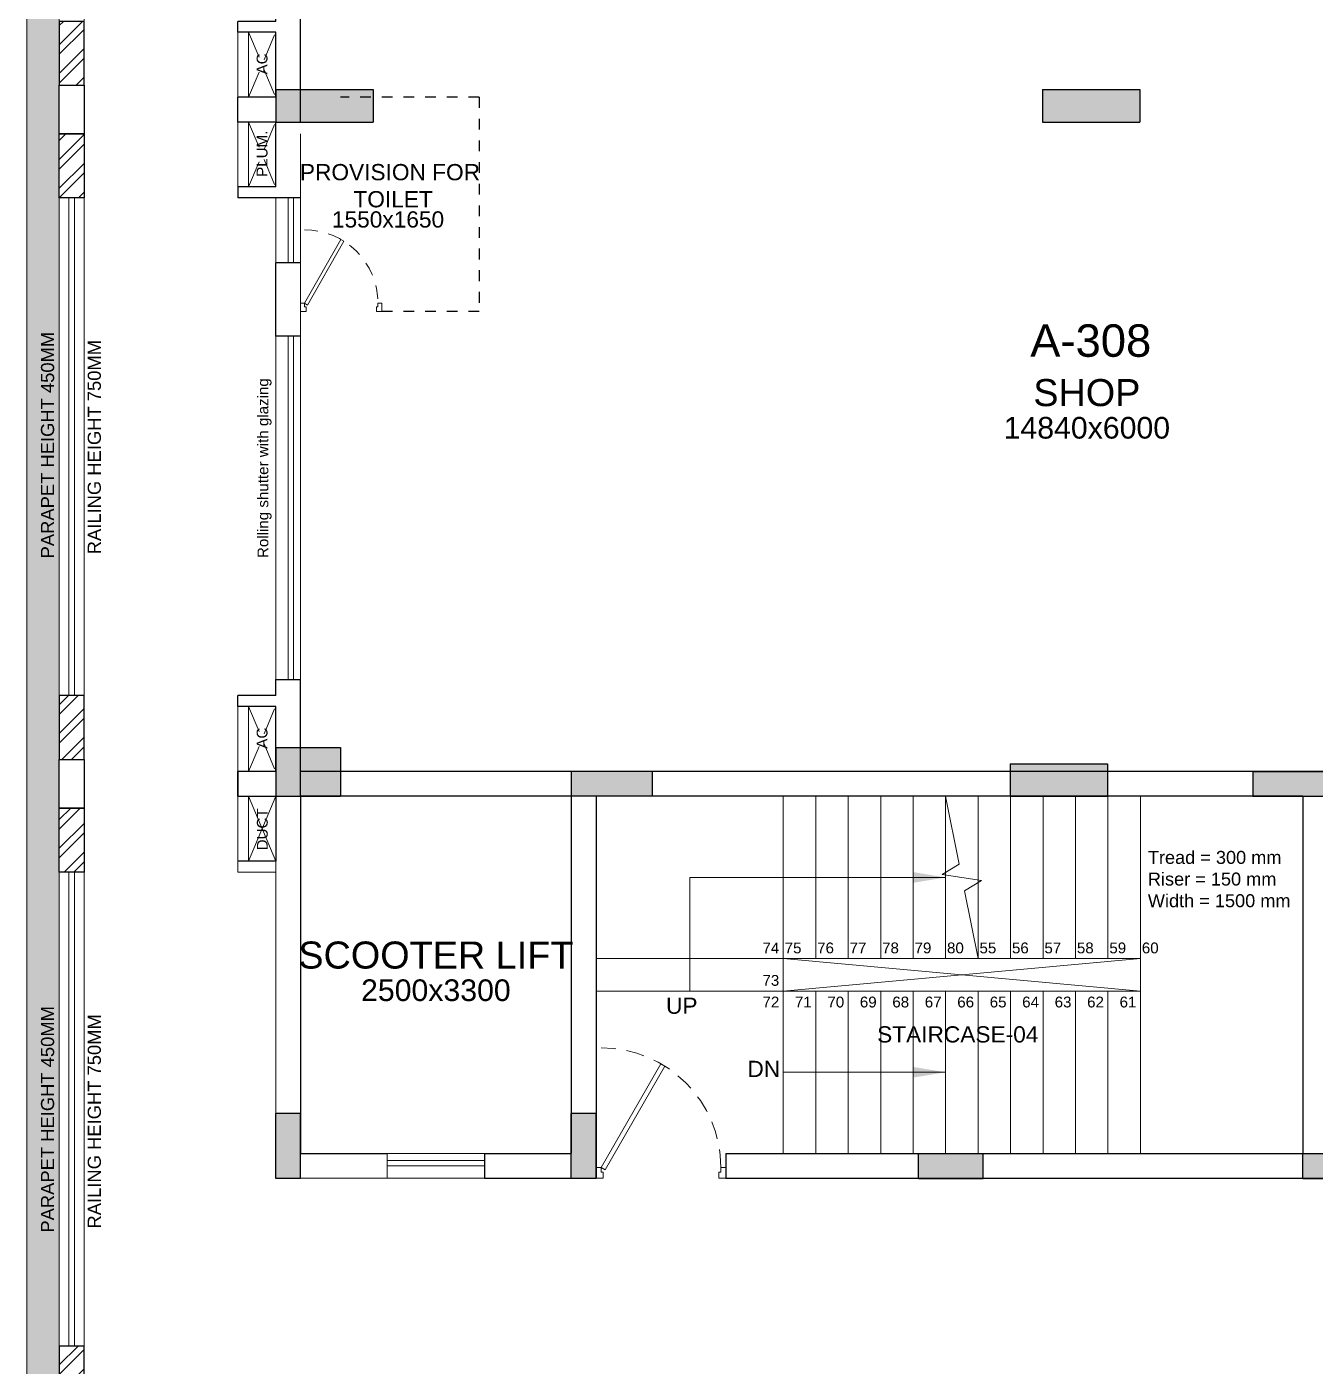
# Model space of a CAD drawing. Header units: metres. Extents: x 9819 to 10514, y 4405 to 4599.
# Drawn here: x 10377.4 to 10389.3, y 4550.07 to 4562.44 of the extents above; entities that cross this region are included whole.
import ezdxf
from ezdxf.enums import TextEntityAlignment as Align

# ---------------------------------------------------------------- set-up
doc = ezdxf.new("R2010")
doc.units = ezdxf.units.M
doc.header["$MEASUREMENT"] = 0
doc.linetypes.add('DASHED2', pattern=[0.375, 0.25, -0.125])
doc.linetypes.add('HIDDEN', pattern=[0.375, 0.25, -0.125])
doc.layers.add('A_COL. NO', color=4, linetype='Continuous')
doc.layers.add('STRU. COL.', color=1, linetype='Continuous')
for name, color, linetype, lineweight in [('A_CONC', 1, 'Continuous', 30), ('A_DOOR-WIN', 23, 'Continuous', 9), ('A_DOTTED', 8, 'HIDDEN', 0), ('A_ELE 0.15', 252, 'Continuous', 15), ('A_GLAZE', 140, 'Continuous', 5), ('A_LEDGE', 252, 'Continuous', 15), ('A_SHOP NO.', 113, 'Continuous', 5), ('A_SILL 0.09', 9, 'Continuous', 9), ('A_SILL 0.25', 25, 'Continuous', 15), ('A_SILL 0.25-RefEdit0', 25, 'Continuous', 15), ('A_STAIRS', 21, 'Continuous', 9), ('A_TEXT', 7, 'Continuous', 5), ('A_WALL', 7, 'Continuous', 30), ('A_Wall Hatch', 8, 'Continuous', 5), ('Doorline', 251, 'DASHED2', 13)]:
    doc.layers.add(name, color=color, linetype=linetype, lineweight=lineweight)
doc.layers.get('A_COL. NO').off()
doc.styles.add('A', font='ARIALN.TTF')
doc.styles.get("Standard").update_dxf_attribs({"font": 'arial.ttf'})
doc.dimstyles.new('DIM IN MM', dxfattribs={"dimtxt": 0.18, "dimasz": 0.075, "dimexe": 0.05, "dimexo": 0.05, "dimgap": 0.05, "dimtad": 0, "dimdec": 0, "dimlfac": 1000, "dimzin": 3, "dimdsep": 46, "dimtxsty": 'A', "dimblk1": 'ARCHTICK', "dimblk2": 'ARCHTICK', "dimsah": 1, "dimcen": 0, "dimclrd": 256, "dimclre": 256, "dimclrt": 256, "dimadec": 0, "dimazin": 0, "dimtfac": 1, "dimtdec": 0, "dimtofl": 0, "dimtmove": 1, "dimatfit": 3, "dimfxl": 1, "dimtolj": 1, "dimtzin": 0, "dimlwd": -1, "dimlwe": -1, "dimarcsym": 0})

# ---------------------------------------------------------------- blocks, each defined once
blk = doc.blocks.new('D-900')
at = {"layer": 'A_DOOR-WIN'}
for points in [[(0.45, 0.7938), (0.035, 0.075), (0.0627, 0.059), (0.4777, 0.7778)], [(0, 0.075), (0, 0), (0.05, 0), (0.05, 0.043), (0.035, 0.043), (0.035, 0.075)], [(0.9, 0.075), (0.9, 0), (0.85, 0), (0.85, 0.043), (0.865, 0.043), (0.865, 0.075)]]:
    blk.add_lwpolyline(points, close=True, dxfattribs=at)
at = {"layer": 'Doorline', "ltscale": 0.5}
blk.add_arc((0.035, 0.075), 0.83, 0, 90, dxfattribs=at)
blk = doc.blocks.new('_ARCHTICK')
at = {"color": 0, "linetype": 'ByBlock', "const_width": 0.15}
blk.add_lwpolyline([(-0.5, -0.5), (0.5, 0.5)], dxfattribs=at)
blk = doc.blocks.new('D 750')
at = {"layer": 'A_DOOR-WIN'}
for points in [[(-0.372, 0.665), (-0.035, 0.075), (-0.063, 0.059), (-0.4, 0.649)], [(-0.75, 0.075), (-0.75, 0), (-0.7, 0), (-0.7, 0.043), (-0.715, 0.043), (-0.715, 0.075)], [(0, 0.075), (0, 0), (-0.05, 0), (-0.05, 0.043), (-0.035, 0.043), (-0.035, 0.075)]]:
    blk.add_lwpolyline(points, close=True, dxfattribs=at)
at = {"layer": 'Doorline', "ltscale": 0.5}
blk.add_arc((-0.035, 0.075), 0.68, 90, 180, dxfattribs=at)
blk = doc.blocks.new('Typical shops 3rd')
at = {"layer": 'A_DOOR-WIN'}
for p, q in [((0.465, -5.38), (0.465, -2.21)), ((0.515, -5.38), (0.515, -2.21))]:
    blk.add_line(p, q, dxfattribs=at)
at = {"layer": 'A_DOTTED'}
for p, q in [((0.1, -0.83), (0.35, -0.23)), ((0.1, -0.23), (0.35, -0.83)), ((0.1, -6.23), (0.35, -5.63)), ((0.1, -5.63), (0.35, -6.23))]:
    blk.add_line(p, q, dxfattribs=at)
at = {"layer": 'A_GLAZE'}
for p, q in [((0.465, -1.53), (0.465, -0.93)), ((0.515, -1.53), (0.515, -0.93))]:
    blk.add_line(p, q, dxfattribs=at)
at = {"layer": 'A_LEDGE'}
for p, q in [((0, -0.83), (0, -0.23)), ((0.1, -0.83), (0.1, -0.23)), ((0, -5.63), (0, -6.23)), ((0.1, -5.63), (0.1, -6.23))]:
    blk.add_line(p, q, dxfattribs=at)
at = {"layer": 'A_SILL 0.09'}
for p, q in [((0.58, -0.34), (0.58, -5.38)), ((0.35, -1.53), (0.35, -0.93)), ((0.35, -5.38), (0.35, -2.21))]:
    blk.add_line(p, q, dxfattribs=at)
at = {"layer": 'A_WALL'}
for p, q in [((0, -0.23), (0, 0)), ((0.35, -0.23), (0, -0.23)), ((0.35, -0.83), (0.35, -0.23)), ((0.35, -0.83), (0, -0.83)), ((0, -0.83), (0, -0.93)), ((0.58, -0.93), (0, -0.93)), ((0.35, -2.21), (0.35, -1.53)), ((0.58, -1.53), (0.35, -1.53)), ((0.58, -2.21), (0.35, -2.21)), ((0.35, -5.38), (0.58, -5.38)), ((0.35, -5.53), (0.35, -5.38)), ((0.58, -6.46), (0.58, -5.38)), ((0.35, -5.53), (0, -5.53)), ((0, -5.63), (0, -5.53)), ((0.35, -5.63), (0, -5.63)), ((0.35, -6.23), (0.35, -5.63)), ((0.35, -6.23), (0, -6.23))]:
    blk.add_line(p, q, dxfattribs=at)
at = {"layer": 'A_WALL', "color": 252, "linetype": 'DASHED2', "ltscale": 0.3, "true_color": 0x939598}
blk.add_line((2.23, 0), (0.95, 0), dxfattribs=at)
blk.add_lwpolyline([(2.23, 0), (2.23, -1.98), (1.33, -1.98)], dxfattribs=at)
at = {"layer": 'A_DOOR-WIN', "xscale": -1}
blk.add_blockref('D 750', (0.58, -1.98), dxfattribs=at)
at = {"layer": 'A_TEXT'}
for s, p in [('PLUM.', (0.274, -0.523)), ('Rolling shutter with glazing', (0.282, -3.428)), ('AC', (0.274, -5.923))]:
    blk.add_text(s, height=0.1, rotation=90, dxfattribs=at).set_placement(p, align=Align.CENTER)
for s, height, p in [('1550x1650', 0.15, (1.388, -1.205)), ('SHOP', 0.25, (7.845, -2.855)), ('14840x6000', 0.2, (7.845, -3.155))]:
    blk.add_text(s, height=height, dxfattribs=at).set_placement(p, align=Align.CENTER)
at = {"layer": 'A_TEXT', "insert": (0.419, -0.618), "char_height": 0.15, "width": 1.97366, "attachment_point": 1}
blk.add_mtext('\\pxqc;PROVISION FOR\\P TOILET ', dxfattribs=at)
blk = doc.blocks.new('Balcony projections')
at = {"transparency": 33554493}
h = blk.add_hatch(color=256, dxfattribs=at)
h.dxf.hatch_style = 1
h.paths.add_polyline_path([(-0.53, -72.15), (33.98, -72.15), (33.98, 0.53), (-0.53, 0.53)])
h.paths.add_polyline_path([(-0.23, -71.85), (33.68, -71.85), (33.68, 0.23), (-0.23, 0.23)], flags=16)
at = {"lineweight": 30, "true_color": 0x636466}
h = blk.add_hatch(dxfattribs=at)
h.set_pattern_fill('ANSI32', color=251, scale=0.5)
h.set_pattern_definition([(45, (-9876.61707, -4400.77705), (-0.1325825215, 0.1325825215), []), (45, (-9876.52869, -4400.77705), (-0.1325825215, 0.1325825215), [])])
h.paths.add_polyline_path([(31.79, 0.23), (31.79, 0), (33.45, 0), (33.45, -1.66), (33.68, -1.66), (33.68, 0.23)])
h.paths.add_polyline_path([(33.68, -2.7), (33.68, -2.11), (33.45, -2.11), (33.45, -2.7)])
h.paths.add_polyline_path([(33.68, -7.3), (33.68, -7.89), (33.45, -7.89), (33.45, -7.3)])
h.paths.add_polyline_path([(33.68, -8.93), (33.68, -8.34), (33.45, -8.34), (33.45, -8.93)])
h.paths.add_polyline_path([(33.68, -13.53), (33.68, -14.12), (33.45, -14.12), (33.45, -13.53)])
h.paths.add_polyline_path([(33.68, -15.16), (33.68, -14.57), (33.45, -14.57), (33.45, -15.16)])
h.paths.add_polyline_path([(33.68, -19.76), (33.68, -20.35), (33.45, -20.35), (33.45, -19.76)])
h.paths.add_polyline_path([(33.68, -21.39), (33.68, -20.8), (33.45, -20.8), (33.45, -21.39)])
h.paths.add_polyline_path([(33.68, -25.99), (33.68, -26.58), (33.45, -26.58), (33.45, -25.99)])
h.paths.add_polyline_path([(33.68, -27.62), (33.68, -27.03), (33.45, -27.03), (33.45, -27.62)])
h.paths.add_polyline_path([(33.68, -32.22), (33.68, -32.81), (33.45, -32.81), (33.45, -32.22)])
h.paths.add_polyline_path([(33.68, -33.85), (33.68, -33.26), (33.45, -33.26), (33.45, -33.85)])
h.paths.add_polyline_path([(33.68, -38.23), (33.68, -38.82), (33.45, -38.82), (33.45, -38.23)])
h.paths.add_polyline_path([(33.68, -39.86), (33.68, -39.27), (33.45, -39.27), (33.45, -39.86)])
h.paths.add_polyline_path([(33.68, -46.09), (33.68, -45.5), (33.45, -45.5), (33.45, -46.09)])
h.paths.add_polyline_path([(33.68, -44.46), (33.68, -45.05), (33.45, -45.05), (33.45, -44.46)])
h.paths.add_polyline_path([(33.68, -50.69), (33.68, -51.28), (33.45, -51.28), (33.45, -50.69)])
h.paths.add_polyline_path([(33.68, -52.32), (33.68, -51.73), (33.45, -51.73), (33.45, -52.32)])
h.paths.add_polyline_path([(33.68, -58.55), (33.68, -57.96), (33.45, -57.96), (33.45, -58.55)])
h.paths.add_polyline_path([(33.68, -56.92), (33.68, -57.51), (33.45, -57.51), (33.45, -56.92)])
h.paths.add_polyline_path([(33.68, -64.76), (33.68, -63.58), (33.45, -63.58), (33.45, -64.76)])
h.paths.add_polyline_path([(31.79, -71.85), (31.79, -71.62), (33.45, -71.62), (33.45, -69.96), (33.68, -69.96), (33.68, -71.85)])
h.paths.add_polyline_path([(30.75, -71.85), (31.34, -71.85), (31.34, -71.62), (30.75, -71.62)])
h.paths.add_polyline_path([(24.96, -71.85), (24.37, -71.85), (24.37, -71.62), (24.96, -71.62)])
h.paths.add_polyline_path([(23.33, -71.85), (23.92, -71.85), (23.92, -71.62), (23.33, -71.62)])
h.paths.add_polyline_path([(8.49, -71.85), (9.08, -71.85), (9.08, -71.62), (8.49, -71.62)])
h.paths.add_polyline_path([(10.12, -71.85), (9.53, -71.85), (9.53, -71.62), (10.12, -71.62)])
h.paths.add_polyline_path([(15.91, -71.85), (16.5, -71.85), (16.5, -71.62), (15.91, -71.62)])
h.paths.add_polyline_path([(17.54, -71.85), (16.95, -71.85), (16.95, -71.62), (17.54, -71.62)])
h.paths.add_polyline_path([(1.66, -71.85), (1.66, -71.62), (0, -71.62), (0, -69.96), (-0.23, -69.96), (-0.23, -71.85)])
h.paths.add_polyline_path([(2.11, -71.85), (2.7, -71.85), (2.7, -71.62), (2.11, -71.62)])
h.paths.add_polyline_path([(-0.23, -64.76), (-0.23, -63.58), (0, -63.58), (0, -64.76)])
h.paths.add_polyline_path([(-0.23, -58.55), (-0.23, -57.96), (0, -57.96), (0, -58.55)])
h.paths.add_polyline_path([(-0.23, -56.92), (-0.23, -57.51), (0, -57.51), (0, -56.92)])
h.paths.add_polyline_path([(-0.23, -52.32), (-0.23, -51.73), (0, -51.73), (0, -52.32)])
h.paths.add_polyline_path([(-0.23, -50.69), (-0.23, -51.28), (0, -51.28), (0, -50.69)])
h.paths.add_polyline_path([(-0.23, -46.09), (-0.23, -45.5), (0, -45.5), (0, -46.09)])
h.paths.add_polyline_path([(-0.23, -44.46), (-0.23, -45.05), (0, -45.05), (0, -44.46)])
h.paths.add_polyline_path([(-0.23, -39.86), (-0.23, -39.27), (0, -39.27), (0, -39.86)])
h.paths.add_polyline_path([(-0.23, -38.23), (-0.23, -38.82), (0, -38.82), (0, -38.23)])
h.paths.add_polyline_path([(-0.23, -33.85), (-0.23, -33.26), (0, -33.26), (0, -33.85)])
h.paths.add_polyline_path([(-0.23, -32.22), (-0.23, -32.81), (0, -32.81), (0, -32.22)])
h.paths.add_polyline_path([(-0.23, -27.62), (-0.23, -27.03), (0, -27.03), (0, -27.62)])
h.paths.add_polyline_path([(-0.23, -25.99), (-0.23, -26.58), (0, -26.58), (0, -25.99)])
h.paths.add_polyline_path([(-0.23, -21.39), (-0.23, -20.8), (0, -20.8), (0, -21.39)])
h.paths.add_polyline_path([(-0.23, -19.76), (-0.23, -20.35), (0, -20.35), (0, -19.76)])
h.paths.add_polyline_path([(-0.23, -15.16), (-0.23, -14.57), (0, -14.57), (0, -15.16)])
h.paths.add_polyline_path([(-0.23, -13.53), (-0.23, -14.12), (0, -14.12), (0, -13.53)])
h.paths.add_polyline_path([(-0.23, -8.93), (-0.23, -8.34), (0, -8.34), (0, -8.93)])
h.paths.add_polyline_path([(-0.23, -7.3), (-0.23, -7.89), (0, -7.89), (0, -7.3)])
h.paths.add_polyline_path([(-0.23, -2.7), (-0.23, -2.11), (0, -2.11), (0, -2.7)])
h.paths.add_polyline_path([(1.66, 0.23), (1.66, 0), (0, 0), (0, -1.66), (-0.23, -1.66), (-0.23, 0.23)])
at = {"layer": 'A_CONC'}
for points in [[(-0.23, -26.58), (0, -26.58), (0, -27.03), (-0.23, -27.03)], [(-0.23, -32.81), (0, -32.81), (0, -33.26), (-0.23, -33.26)]]:
    blk.add_lwpolyline(points, close=True, dxfattribs=at)
at = {"layer": 'A_ELE 0.15', "color": 7, "true_color": 0xffffff}
for points in [[(33.98, -33.85), (33.98, 0.53), (-0.53, 0.53), (-0.53, -33.85)], [(-0.53, -33.85), (-0.53, -72.15), (33.98, -72.15), (33.98, -33.85)]]:
    blk.add_lwpolyline(points, dxfattribs=at)
at = {"layer": 'A_GLAZE', "elevation": 0}
for points in [[(-0.14, -32.22), (-0.09, -32.22), (-0.09, -27.62), (-0.14, -27.62)], [(-0.14, -38.23), (-0.09, -38.23), (-0.09, -33.85), (-0.14, -33.85)]]:
    blk.add_lwpolyline(points, close=True, dxfattribs=at)
at = {"layer": 'A_SILL 0.25', "lineweight": 0, "elevation": 0}
blk.add_lwpolyline([(-0.23, -32.22), (0, -32.22), (0, -27.62), (-0.23, -27.62)], close=True, dxfattribs=at)
at = {"layer": 'A_SILL 0.25', "lineweight": 0}
blk.add_lwpolyline([(-0.23, -38.23), (0, -38.23), (0, -33.85), (-0.23, -33.85)], close=True, dxfattribs=at)
at = {"layer": 'A_SILL 0.25-RefEdit0', "color": 32, "true_color": 0xcd6928}
for points in [[(33.68, -33.85), (33.68, 0.23), (-0.23, 0.23), (-0.23, -33.85)], [(-0.23, -38.23), (-0.23, -71.85), (33.68, -71.85), (33.68, -38.23)]]:
    blk.add_lwpolyline(points, dxfattribs=at)
at = {"layer": 'A_TEXT', "color": 32, "true_color": 0xcd6928}
for p, q in [((-0.23, -32.22), (-0.23, -27.62)), ((0, -27.62), (0, -32.22)), ((-0.23, -38.23), (-0.23, -33.85, 0)), ((0, -33.85, 0), (0, -38.23))]:
    blk.add_line(p, q, dxfattribs=at)
at = {"layer": 'A_WALL'}
for points in [[(-0.23, -25.99), (-0.23, -26.58), (0, -26.58), (0, -25.99)], [(-0.23, -27.62), (-0.23, -27.03), (0, -27.03), (0, -27.62)], [(-0.23, -32.22), (-0.23, -32.81), (0, -32.81), (0, -32.22)], [(-0.23, -33.85), (-0.23, -33.26), (0, -33.26), (0, -33.85)], [(-0.23, -38.23), (-0.23, -38.82), (0, -38.82), (0, -38.23)]]:
    blk.add_lwpolyline(points, close=True, dxfattribs=at)
at = {"layer": 'A_TEXT', "color": 32, "true_color": 0xcd6928, "char_height": 0.1215, "attachment_point": 1, "rotation": 90}
for insert in [(-0.399, -30.952), (-0.399, -37.182, 0)]:
    blk.add_mtext_dynamic_manual_height_columns('PARAPET HEIGHT 450MM', width=3.42392, gutter_width=0.931, heights=[0], dxfattribs=dict(at, insert=insert))
at = {"layer": 'A_TEXT', "color": 4, "char_height": 0.1215, "attachment_point": 1, "rotation": 90}
for insert in [(0.033, -30.914), (0.033, -37.144, 0)]:
    blk.add_mtext_dynamic_manual_height_columns('RAILING HEIGHT 750MM', width=3.42392, gutter_width=0.931, heights=[0], dxfattribs=dict(at, insert=insert))
blk = doc.blocks.new('col')
at = {"linetype": 'Continuous'}
blk.add_hatch(color=256, dxfattribs=at).paths.add_polyline_path([(0, 0), (1, 0), (1, 1), (0, 1), (0, 0)])
at = {"linetype": 'Continuous', "lineweight": 25}
for p, q in [((0, 1), (1, 1)), ((0, 1), (0, 0)), ((1, 1), (1, 0)), ((0, 0), (1, 0))]:
    blk.add_line(p, q, dxfattribs=at)
blk = doc.blocks.new('WING-A REVISEC COL.')
at = {"layer": 'STRU. COL.', "zscale": 0.23}
for p, xscale, yscale in [((5371.299, -8864.746), 0.9, 0.3), ((5378.384, -8864.746), 0.9, 0.3), ((5371.299, -8870.976), 0.6, 0.45), ((5378.084, -8870.976), 0.9, 0.3), ((5380.329, -8870.976), 0.75, 0.23)]:
    blk.add_blockref('col', p, dxfattribs=dict(at, xscale=xscale, yscale=yscale))
for p, xscale, yscale, rotation in [((5374.029, -8870.746), 0.23, 0.75, 270), ((5371.299, -8874.506), -0.6, 0.23, 270), ((5374.029, -8874.506), -0.6, 0.23, 270), ((5377.237, -8874.276), -0.6, 0.23, 180), ((5380.789, -8874.276), -0.6, 0.23, 180)]:
    blk.add_blockref('col', p, dxfattribs=dict(at, xscale=xscale, yscale=yscale, rotation=rotation))

msp = doc.modelspace()

# ---------------------------------------------------------------- linework, layer by layer
at = {"layer": 'A_DOOR-WIN'}
for p, q in [((10381.6262, 4551.9694), (10380.7262, 4551.9694)), ((10381.6262, 4551.9194), (10380.7262, 4551.9194))]:
    msp.add_line(p, q, dxfattribs=at)
at = {"layer": 'A_LEDGE'}
msp.add_lwpolyline([(10380.7262, 4551.8044), (10379.6962, 4551.8044), (10379.6962, 4555.3344), (10379.4462, 4554.7344), (10379.4462, 4555.3344), (10379.6962, 4554.7344)], dxfattribs=at)
at = {"layer": 'A_SILL 0.09'}
for points in [[(10379.6962, 4555.3344), (10379.3462, 4555.3344), (10379.3462, 4554.7344), (10379.3462, 4554.6344), (10379.6962, 4554.6344), (10379.3462, 4554.6344), (10379.3462, 4554.7344), (10379.6962, 4554.7344), (10379.6962, 4554.6344), (10379.6962, 4551.8044), (10380.7262, 4551.8044), (10380.7262, 4552.0344), (10381.6262, 4552.0344), (10381.6262, 4551.8044), (10382.6562, 4551.8044), (10382.6562, 4555.3344), (10389.1862, 4555.3344), (10389.1862, 4552.0344), (10383.8562, 4552.0344), (10383.8562, 4551.8044), (10391.7362, 4551.8044), (10391.7362, 4552.0344), (10391.7362, 4553.0044)], [(10381.6262, 4551.8044), (10380.7262, 4551.8044), (10380.7262, 4552.0344)]]:
    msp.add_lwpolyline(points, dxfattribs=at)
at = {"layer": 'A_SILL 0.25'}
for points in [[(10379.6962, 4588.7144), (10377.6962, 4588.7144), (10377.6962, 4516.6344), (10411.6062, 4516.6344), (10411.6062, 4588.7144), (10409.6062, 4588.7144)], [(10379.6962, 4588.4844), (10377.9262, 4588.4844), (10377.9262, 4516.8644), (10411.3762, 4516.8644), (10411.3762, 4588.4844), (10409.6062, 4588.4844)]]:
    msp.add_lwpolyline(points, dxfattribs=at)
at = {"layer": 'A_STAIRS'}
for p, q in [((10384.6862, 4553.8344), (10384.6862, 4555.3344)), ((10384.9862, 4553.8344), (10384.9862, 4555.3344)), ((10385.2862, 4553.8344), (10385.2862, 4555.3344)), ((10385.5862, 4553.8344), (10385.5862, 4555.3344)), ((10386.4862, 4553.8344), (10386.4862, 4555.3344)), ((10386.7862, 4553.8344), (10386.7862, 4555.3344)), ((10387.0862, 4553.8344), (10387.0862, 4555.3344)), ((10387.3862, 4553.8344), (10387.3862, 4555.3344)), ((10384.3862, 4553.8344), (10384.3862, 4553.5344)), ((10384.6862, 4553.5344), (10384.6862, 4552.0344)), ((10384.9862, 4553.5344), (10384.9862, 4552.0344)), ((10385.2862, 4553.5344), (10385.2862, 4552.0344)), ((10385.5862, 4553.5344), (10385.5862, 4552.0344)), ((10385.8862, 4553.5344), (10385.8862, 4552.0344)), ((10386.1862, 4553.5344), (10386.1862, 4552.0344)), ((10386.4862, 4553.5344), (10386.4862, 4552.0344)), ((10386.7862, 4553.5344), (10386.7862, 4552.0344)), ((10387.0862, 4553.5344), (10387.0862, 4552.0344)), ((10387.3862, 4553.5344), (10387.3862, 4552.0344))]:
    msp.add_line(p, q, dxfattribs=at)
for points in [[(10387.6862, 4555.3344), (10387.6862, 4553.8344), (10384.3862, 4553.5344), (10382.6562, 4553.5344)], [(10384.3862, 4555.3344), (10384.3862, 4553.8344), (10387.6862, 4553.8344), (10387.6862, 4553.5344), (10384.3862, 4553.5344), (10384.3862, 4552.0344)], [(10387.6862, 4552.0344), (10387.6862, 4553.5344), (10384.3862, 4553.8344), (10382.6562, 4553.8344)]]:
    msp.add_lwpolyline(points, dxfattribs=at)
at = {"layer": 'A_STAIRS', "linetype": 'Continuous'}
msp.add_lwpolyline([(10386.1862, 4555.3344), (10386.1862, 4553.8344), (10386.0607, 4554.4619), (10386.2168, 4554.5568), (10385.8556, 4554.6121), (10386.0117, 4554.707), (10385.8862, 4555.3344), (10385.8862, 4553.8344)], dxfattribs=at)
at = {"layer": 'A_WALL'}
for p, q in [((10409.3762, 4555.5644), (10379.9262, 4555.5644)), ((10382.4262, 4555.3344), (10379.9262, 4555.3344)), ((10379.9262, 4555.3344), (10379.9262, 4552.0344)), ((10382.4262, 4555.3344), (10379.9262, 4555.3344)), ((10379.9262, 4555.3344), (10379.9262, 4552.0344)), ((10382.4262, 4555.3344), (10382.4262, 4552.0344)), ((10382.4262, 4555.3344), (10382.4262, 4552.0344)), ((10389.1862, 4555.3344), (10382.6562, 4555.3344)), ((10382.6562, 4555.3344), (10382.6562, 4551.8044)), ((10389.1862, 4555.3344), (10389.1862, 4552.0344)), ((10379.9262, 4552.0344), (10380.7262, 4552.0344)), ((10379.9262, 4552.0344), (10380.7262, 4552.0344)), ((10381.6262, 4552.0344), (10382.4262, 4552.0344)), ((10381.6262, 4552.0344), (10382.4262, 4552.0344)), ((10381.6262, 4552.0344), (10381.6262, 4551.8044)), ((10383.8562, 4552.0344), (10389.1862, 4552.0344)), ((10383.8562, 4552.0344), (10383.8562, 4551.8044)), ((10381.6262, 4551.8044), (10382.6562, 4551.8044)), ((10383.8562, 4551.8044), (10391.7362, 4551.8044))]:
    msp.add_line(p, q, dxfattribs=at)
msp.add_lwpolyline([(10379.3462, 4555.3344), (10379.3462, 4555.5644), (10379.3462, 4555.3344), (10379.6962, 4555.3344), (10379.6962, 4554.7344), (10379.3462, 4554.7344)], dxfattribs=at)

# ---------------------------------------------------------------- block references
at = {"layer": 'A_COL. NO'}
msp.add_blockref('WING-A REVISEC COL.', (5008.3972, 13426.31), dxfattribs=at)
at = {"layer": 'A_DOOR-WIN', "xscale": 1.333333333270275, "yscale": 1.333333333270275, "zscale": 1.333333333270275}
msp.add_blockref('D-900', (10382.6562, 4551.8044), dxfattribs=at)
at = {"layer": 'A_SILL 0.25'}
msp.add_blockref('Balcony projections', (10377.9262, 4588.4844), dxfattribs=at)
at = {"layer": 'A_Wall Hatch'}
for p in [(10379.3462, 4568.0244), (10379.3462, 4561.7944)]:
    msp.add_blockref('Typical shops 3rd', p, dxfattribs=at)

# ---------------------------------------------------------------- texts
at = {"layer": 'A_SHOP NO.'}
msp.add_text('A-308', height=0.3, dxfattribs=at).set_placement((10387.227, 4559.3951), align=Align.CENTER)
at = {"layer": 'A_STAIRS'}
for s, p in [('74', (10384.3491, 4553.8832)), ('73', (10384.3491, 4553.5832)), ('72', (10384.3491, 4553.3833)), ('71', (10384.6491, 4553.3833)), ('70', (10384.9491, 4553.3833)), ('69', (10385.2491, 4553.3833)), ('68', (10385.5491, 4553.3833)), ('67', (10385.8491, 4553.3833)), ('66', (10386.1491, 4553.3833)), ('65', (10386.4491, 4553.3833)), ('64', (10386.7491, 4553.3833)), ('63', (10387.0491, 4553.3833)), ('62', (10387.3491, 4553.3833)), ('61', (10387.6491, 4553.3833))]:
    msp.add_text(s, height=0.1, dxfattribs=at).set_placement(p, align=Align.RIGHT)
for s, p in [('75', (10384.3991, 4553.8832)), ('76', (10384.6991, 4553.8832)), ('77', (10384.9991, 4553.8832)), ('78', (10385.2991, 4553.8832)), ('79', (10385.5991, 4553.8832)), ('80', (10385.8991, 4553.8832)), ('55', (10386.1991, 4553.8832)), ('56', (10386.4991, 4553.8832)), ('57', (10386.7991, 4553.8832)), ('58', (10387.0991, 4553.8832)), ('59', (10387.3991, 4553.8832)), ('60', (10387.6991, 4553.8832))]:
    msp.add_text(s, height=0.1, dxfattribs=at).set_placement(p)
at = {"layer": 'A_TEXT'}
msp.add_text('DUCT', height=0.1, rotation=90, dxfattribs=at).set_placement((10379.6224, 4555.0289), align=Align.CENTER)
for s, height, p in [('SCOOTER LIFT', 0.25, (10381.1762, 4553.7425)), ('2500x3300', 0.2, (10381.1762, 4553.4425)), ('UP', 0.15, (10383.4484, 4553.3243)), ('STAIRCASE-04', 0.15, (10385.9986, 4553.0594)), ('DN', 0.15, (10384.206, 4552.7404))]:
    msp.add_text(s, height=height, dxfattribs=at).set_placement(p, align=Align.CENTER)
at = {"layer": 'A_TEXT', "insert": (10388.5856, 4554.8297), "char_height": 0.12, "width": 1.661733, "attachment_point": 2}
msp.add_mtext('\\pxql;Tread = 300 mm\\PRiser = 150 mm\\PWidth = 1500 mm', dxfattribs=at)

# ---------------------------------------------------------------- leaders
at = {"layer": 'A_STAIRS'}
for points, override in [([(10385.8862, 4554.5844), (10383.5212, 4554.5844), (10383.5212, 4553.5344)], {"dimasz": 0.3}), ([(10385.8862, 4552.7844), (10384.3862, 4552.7844)], {"dimasz": 0.3, "dimgap": 0.05, "dimtad": 0})]:
    msp.add_leader(points, dimstyle='DIM IN MM', override=override, dxfattribs=at)

doc.saveas('drawing.dxf')
